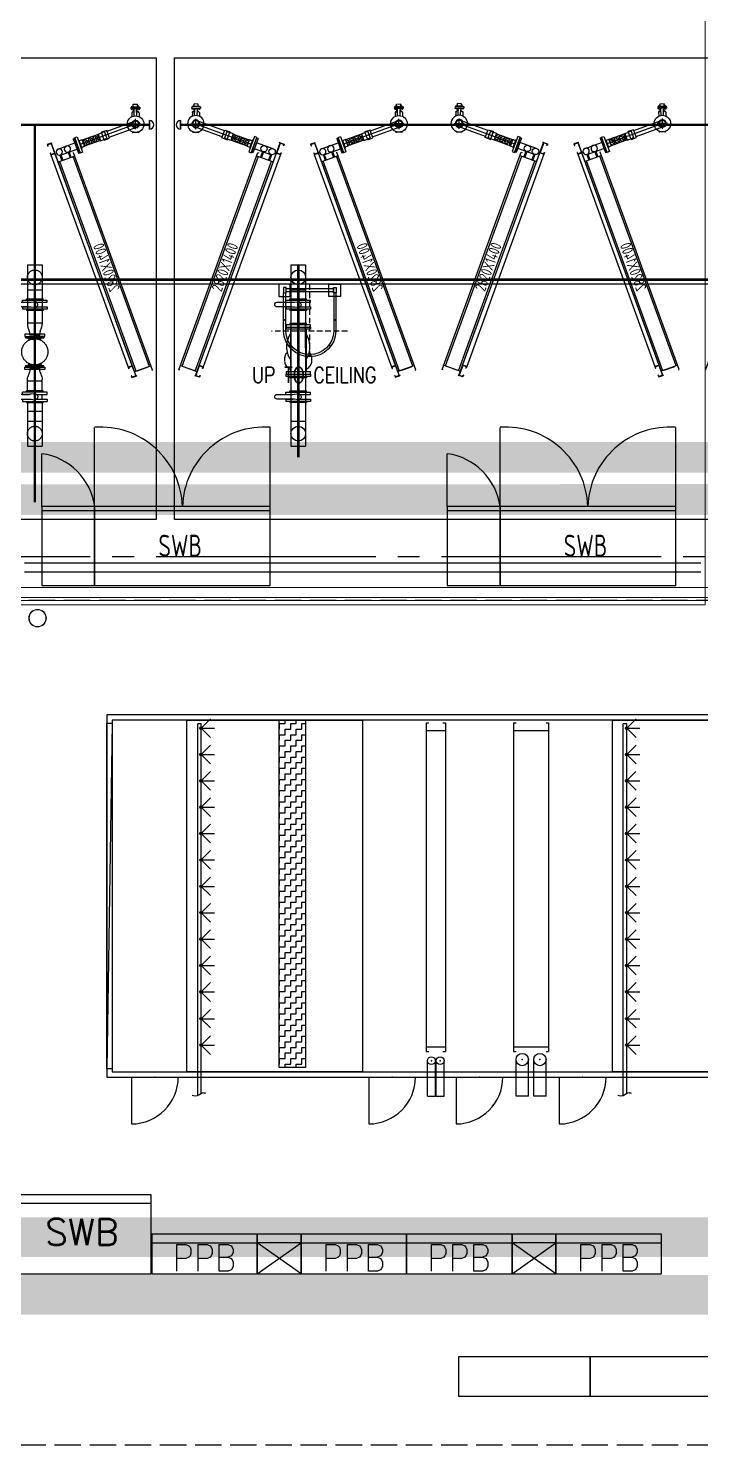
# Model space of a CAD drawing. Extents: x -18489 to 195597, y -1599 to 112111.
# Drawn here: x 8559 to 9325, y -1010 to 601 of the extents above; entities that cross this region are included whole.
import ezdxf
from ezdxf.enums import TextEntityAlignment as Align

# ---------------------------------------------------------------- set-up
doc = ezdxf.new("R2010")
doc.units = 0
doc.header["$LTSCALE"] = 100
for name, pattern in [('188K-SM-03-F10-ARCH-PA-Y2257103$0$18P6-SM-03-C40-ARCH-PA-Y2211058$0$DASHED', [19.05, 12.7, -6.35]), ('188K-SM-07-F10-MECH-CR PIPE-Y2257103$0$XFM1Q20-200k$0$CENTER', [2, 1.25, -0.25, 0.25, -0.25]), ('X-S-FAB-L10$0$COL-CEN-LIN', [3.25, 2.5, -0.25, 0.25, -0.25]), ('X-S-FAB-L10$0$HIDDEN', [0.4, 0.3, -0.1])]:
    doc.linetypes.add(name, pattern=pattern)
for name, color, linetype in [('188K-SM-03-F10-ARCH-PA-Y2257103$0$K-0-TXT-高度', 53, 'Continuous'), ('188K-SM-03-F10-ARCH-PA-Y2257103$0$K-AREA', 53, 'Continuous'), ('188K-SM-03-F10-ARCH-PA-Y2257103$0$K-P-LAD-420', 53, 'Continuous'), ('188K-SM-03-F10-ARCH-PA-Y2257103$0$K-P1S-4.2-單抗', 53, 'Continuous'), ('188K-SM-03-F10-ARCH-PA-Y2257103$0$K-岩棉 2hr 7.5-非抗', 53, 'Continuous'), ('188K-SM-03-F10-ELEC-EQ-Y2257103$0$E-PANEL', 255, 'Continuous'), ('188K-SM-03-F10-ELEC-EQ-Y2257103$0$E-PNL-TEXT', 3, 'Continuous'), ('188K-SM-03-F10-ELEC-EQ-Y2257103$0$E-SWB-EQ', 140, 'Continuous'), ('188K-SM-03-F10-MECH-EQ-Y2257103$0$ARW', 151, 'Continuous'), ('188K-SM-07-F10-MECH-CR PIPE-Y2257103$0$00_AC_CHS_12℃', 4, 'Continuous'), ('188K-SM-07-F10-MECH-CR PIPE-Y2257103$0$00_AC_CHS_20℃', 3, 'Continuous'), ('188K-SM-07-F10-MECH-CR PIPE-Y2257103$0$00_DCC', 7, 'Continuous'), ('188K-SM-07-F10-MECH-CR PIPE-Y2257103$0$00_閥站分組', 1, 'Continuous'), ('188K-SM-07-F10-MECH-CR PIPE-Y2257103$0$XFM1Q20-200k$0$U-PCW-V', 2, 'Continuous'), ('X-S-FAB-L10$0$0-DIM-TXT', 8, 'Continuous'), ('X-S-FAB-L10$0$A-OBJE-MEP', 8, 'Continuous'), ('X-S-FAB-L10$0$A-WALL-EX', 8, 'Continuous'), ('X-S-FAB-L10$0$BLOCK', 8, 'Continuous'), ('X-S-FAB-L10$0$CCL', 8, 'X-S-FAB-L10$0$COL-CEN-LIN'), ('X-S-FAB-L10$0$HID', 8, 'X-S-FAB-L10$0$HIDDEN'), ('X-S-FAB-L10$0$S-FNDN', 8, 'Continuous')]:
    doc.layers.add(name, color=color, linetype=linetype)
doc.styles.add('188K-SM-03-F10-ARCH-PA-Y2257103$0$18P2-XFDP10$0$AA-TXT', font='simplex.shx', dxfattribs={"width": 0.8, "bigfont": 'chineset.shx'})
doc.styles.add('188K-SM-03-F10-ELEC-EQ-Y2257103$0$aa-txt', font='simplex.shx', dxfattribs={"width": 0.6})
doc.styles.add('188K-SM-03-F10-ELEC-EQ-Y2257103$0$X-F-L25-E-PDP-EQ-200K$0$AA-TXT', font='isocp.shx', dxfattribs={"bigfont": 'chineset.shx'})
doc.styles.add('188K-SM-07-F10-MECH-CR PIPE-Y2257103$0$XFM1Q20-200k$0$aa-txt', font='isocp.shx', dxfattribs={"bigfont": 'chineset.shx'})
doc.styles.add('X-S-FAB-L10$0$CHINA', font='simplex.shx', dxfattribs={"width": 0.75, "bigfont": 'chineset.shx'})
doc.styles.add('X-S-FAB-L10$0$Standard', font='', dxfattribs={"width": 0.8})
doc.styles.add('X-S-FAB-L10$0$TG_NOTE_TEXT', font='simplex.shx', dxfattribs={"width": 0.75, "bigfont": 'chineset.shx'})
doc.styles.get('X-S-FAB-L10$0$Standard').set_extended_font_data('Microsoft JhengHei')

# ---------------------------------------------------------------- blocks, each defined once
blk = doc.blocks.new('X-S-FAB-L10$0$FAB2-L05')
at = {"layer": 'X-S-FAB-L10$0$CCL'}
blk.add_line((-26880, 720), (1210, 720), dxfattribs=at)
blk = doc.blocks.new('X-S-FAB-L10')
at = {"layer": 'X-S-FAB-L10$0$A-OBJE-MEP', "lineweight": 0, "flags": 128}
blk.add_lwpolyline([(8579.5, -70, 1), (8560.5, -70, 1)], format="xyb", close=True, dxfattribs=at)
at = {"layer": 'X-S-FAB-L10$0$A-OBJE-MEP', "lineweight": 0}
blk.add_circle((8570, -70), 10, dxfattribs=at)
at = {"layer": 'X-S-FAB-L10$0$A-WALL-EX', "lineweight": 0}
blk.add_line((12670, -46.5), (7705, -46.5), dxfattribs=at)
at = {"layer": 'X-S-FAB-L10$0$A-WALL-EX', "lineweight": 0, "flags": 128}
for points in [[(12673.5, -35), (7705, -35)], [(7705, -50), (12670, -50)], [(7705, -50), (12670, -50)], [(7705, -50), (12670, -50)], [(7705, -50), (12670, -50)], [(7705, -50), (12670, -50)], [(7705, -50), (12670, -50)], [(7705, -50), (12670, -50)], [(7705, -50), (12670, -50)]]:
    blk.add_lwpolyline(points, dxfattribs=at)
at = {"layer": 'X-S-FAB-L10$0$HID'}
for p, q in [((12670, -50), (7705, -50)), ((2509.405, -1010), (17209, -1010))]:
    blk.add_line(p, q, dxfattribs=at)
at = {"layer": 'X-S-FAB-L10$0$S-FNDN', "lineweight": 0, "flags": 128}
blk.add_lwpolyline([(4350, 7470), (1830, 7470), (1830, 1500), (1812.5, 1500), (1812.5, -55), (9330, -55), (9330, 7470)], close=True, dxfattribs=at)
at = {"layer": 'X-S-FAB-L10$0$BLOCK'}
blk.add_blockref('X-S-FAB-L10$0$FAB2-L05', (26160, -720), dxfattribs=at)
at = {"style": 'X-S-FAB-L10$0$TG_NOTE_TEXT', "width": 0.5, "flags": 1}
for p in [(7463.301, 9020), (18268.251, 8649), (11197.77, 4800.167), (16485.801, 4800.167), (25420.27, 2635), (13360, 320.001, 0), (7463.301, -33.333)]:
    blk.add_attdef('WH', text='', height=20, dxfattribs=at).set_placement(p, align=Align.BOTTOM_LEFT)
at = {"width": 0.5}
for style, p in [('X-S-FAB-L10$0$TG_NOTE_TEXT', (7585, 9020)), ('X-S-FAB-L10$0$TG_NOTE_TEXT', (18389.95, 8649)), ('X-S-FAB-L10$0$TG_NOTE_TEXT', (11117.5, 4813.5)), ('X-S-FAB-L10$0$TG_NOTE_TEXT', (16607.5, 4813.5)), ('X-S-FAB-L10$0$TG_NOTE_TEXT', (25350, 2635)), ('X-S-FAB-L10$0$Standard', (13129.375, 325.001, 0)), ('X-S-FAB-L10$0$TG_NOTE_TEXT', (7585, -20))]:
    blk.add_attdef('DESC', text='', height=10, dxfattribs=dict(at, style=style)).set_placement(p, align=Align.BOTTOM_LEFT)
for tag, style, p in [('TYPE', 'X-S-FAB-L10$0$TG_NOTE_TEXT', (7619.286, 9020)), ('NO', 'X-S-FAB-L10$0$TG_NOTE_TEXT', (7650.095, 9020)), ('TYPE', 'X-S-FAB-L10$0$TG_NOTE_TEXT', (18424.236, 8649)), ('NO', 'X-S-FAB-L10$0$TG_NOTE_TEXT', (18455.045, 8649)), ('NO', 'X-S-FAB-L10$0$TG_NOTE_TEXT', (11088.595, 4813.5)), ('TYPE', 'X-S-FAB-L10$0$TG_NOTE_TEXT', (11151.786, 4813.5)), ('TYPE', 'X-S-FAB-L10$0$TG_NOTE_TEXT', (16641.786, 4813.5)), ('NO', 'X-S-FAB-L10$0$TG_NOTE_TEXT', (16672.595, 4813.5)), ('NO', 'X-S-FAB-L10$0$TG_NOTE_TEXT', (25313, 2635)), ('TYPE', 'X-S-FAB-L10$0$TG_NOTE_TEXT', (25350, 2635)), ('NO', 'X-S-FAB-L10$0$Standard', (13100, 320.001, 0)), ('TYPE', 'X-S-FAB-L10$0$Standard', (13129.375, 320.001, 0)), ('TYPE', 'X-S-FAB-L10$0$TG_NOTE_TEXT', (7619.286, -20)), ('NO', 'X-S-FAB-L10$0$TG_NOTE_TEXT', (7650.095, -20))]:
    blk.add_attdef(tag, text='', height=10, dxfattribs=dict(at, style=style)).set_placement(p, align=Align.BOTTOM_RIGHT)
for rotation, style, p in [(180, 'X-S-FAB-L10$0$Standard', (317.625, 7480)), (180, 'X-S-FAB-L10$0$Standard', (1217.625, 7480)), (90, 'X-S-FAB-L10$0$TG_NOTE_TEXT', (24310, 3647.5)), (270, 'X-S-FAB-L10$0$TG_NOTE_TEXT', (17080, 1605))]:
    blk.add_attdef('DESC', text='', height=10, rotation=rotation, dxfattribs=dict(at, style=style)).set_placement(p, align=Align.BOTTOM_LEFT)
for tag, rotation, style, p in [('TYPE', 180, 'X-S-FAB-L10$0$Standard', (317.625, 7480)), ('NO', 180, 'X-S-FAB-L10$0$Standard', (347, 7480)), ('TYPE', 180, 'X-S-FAB-L10$0$Standard', (1217.625, 7480)), ('NO', 180, 'X-S-FAB-L10$0$Standard', (1247, 7480)), ('TYPE', 90, 'X-S-FAB-L10$0$TG_NOTE_TEXT', (24310, 3647.5)), ('NO', 90, 'X-S-FAB-L10$0$TG_NOTE_TEXT', (24310, 3610.5)), ('TYPE', 270, 'X-S-FAB-L10$0$TG_NOTE_TEXT', (17080, 1605)), ('NO', 270, 'X-S-FAB-L10$0$TG_NOTE_TEXT', (17080, 1573))]:
    blk.add_attdef(tag, text='', height=10, rotation=rotation, dxfattribs=dict(at, style=style)).set_placement(p, align=Align.BOTTOM_RIGHT)
at = {"style": 'X-S-FAB-L10$0$TG_NOTE_TEXT', "width": 0.5, "flags": 1}
for rotation, p in [(180, (43, 7480)), (180, (943, 7480)), (90, (24310, 3717.77)), (270, (17080, 1711.699))]:
    blk.add_attdef('WH', text='', height=20, rotation=rotation, dxfattribs=at).set_placement(p, align=Align.BOTTOM_LEFT)
at = {"layer": 'X-S-FAB-L10$0$0-DIM-TXT', "style": 'X-S-FAB-L10$0$CHINA', "width": 0.75}
for p in [(667.414, 7855.1, -2689.4), (22627.353, 6728.814), (25644.722, 6728.814), (24778.787, 5569.051), (1118.252, 4980), (417.801, 4594.623), (23874.84, 4355), (22927.43, 4330.122), (23749.869, 3901.367), (417.801, 3765.236), (1118.252, 3730), (417.801, 3115.79), (536.882, 2227.832), (16908.994, 1782.652), (888.445, 880.466), (16977.43, 750), (18878.841, 750), (25641.221, 553.233), (21364.03, 526.894)]:
    blk.add_attdef('HIG', text='', height=80, dxfattribs=at).set_placement(p, align=Align.MIDDLE_LEFT)
blk = doc.blocks.new('188K-SM-03-F10-MECH-EQ-Y2257103$0$A$C133B1A89')
at = {"color": 1}
for p, q in [((0, 3970), (0, 230)), ((0, 3970), (30, 3970)), ((220, 3880), (0, 3880)), ((190, 3970), (220, 3970)), ((220, 3970), (220, 230)), ((220, 280), (0, 280)), ((0, 230), (30, 230)), ((190, 230), (220, 230)), ((15, -275), (15, 127)), ((105, -275), (105, 127)), ((115, -275), (115, 127)), ((205, -275), (205, 127)), ((15, -275), (105, -275)), ((115, -275), (205, -275))]:
    blk.add_line(p, q, dxfattribs=at)
for centre in [(60, 127), (160, 127)]:
    blk.add_circle(centre, 44.5, dxfattribs=at)
for p in [(60, 127), (160, 127)]:
    blk.add_point(p, dxfattribs=at)
blk = doc.blocks.new('188K-SM-03-F10-MECH-EQ-Y2257103$0$A$C46594869')
at = {"color": 4}
for p, q in [((-50, 3970), (-50, 230)), ((-50, 3970), (-20, 3970)), ((350, 3880), (-50, 3880)), ((320, 3970), (350, 3970)), ((350, 3970), (350, 230)), ((350, 280), (-50, 280)), ((-50, 230), (-20, 230)), ((320, 230), (350, 230)), ((-20, -275), (-20, 140)), ((120, -275), (120, 140)), ((180, -275), (180, 140)), ((320, -275), (320, 140)), ((120, -275), (-20, -275)), ((320, -275), (180, -275))]:
    blk.add_line(p, q, dxfattribs=at)
for centre in [(50, 140), (250, 140)]:
    blk.add_circle(centre, 69.9, dxfattribs=at)
for p in [(50, 140), (250, 140)]:
    blk.add_point(p, dxfattribs=at)
blk = doc.blocks.new('188K-SM-03-F10-MECH-EQ-Y2257103$0$A$C0D54229D')
at = {"color": 2}
for q in [(0, -532), (532, 0)]:
    blk.add_line((0, 0), q, dxfattribs=at)
blk.add_arc((0, 0), 532, 270, 0, dxfattribs=at)
blk.add_point((266, 0))
blk = doc.blocks.new('188K-SM-03-F10-MECH-EQ-Y2257103$0$0-CRMAU-12W')
at = {"layer": '188K-SM-03-F10-MECH-EQ-Y2257103$0$ARW'}
h = blk.add_hatch(dxfattribs=at)
h.set_pattern_fill('ZIGZAG', color=256, scale=20, style=0)
h.set_pattern_definition([(0, (-17907, -9455), (63.5, 63.5), [63.5, -63.5]), (90, (-17843.5, -9455), (-63.5, 63.5), [63.5, -63.5])])
h.paths.add_polyline_path([(-16657, -60), (-16357, -60), (-16357, -4010), (-16657, -4010)])
at = {"color": 4}
for p, q in [((0, 0), (-18620, 0)), ((-18620, 0), (-18620, -4120)), ((-60, -60), (-18560, -60)), ((-18560, -60), (-18560, -4060)), ((-18620, -4120), (0, -4120)), ((-18560, -4060), (-60, -4060))]:
    blk.add_line(p, q, dxfattribs=at)
at = {"color": 6}
blk.add_line((-18560, -95), (-18620, -4025), dxfattribs=at)
at = {"color": 5}
blk.add_lwpolyline([(-18620, -95), (-18560, -95), (-18560, -4025), (-18620, -4025)], close=True, dxfattribs=at)
at = {"color": 6}
blk.add_lwpolyline([(-18560, -4025), (-18620, -4025), (-18620, -95), (-18560, -95)], close=True, dxfattribs=at)
for points in [[(-15709, -4060), (-17709, -4060), (-17709, -60), (-15709, -60)], [(-10864, -4060), (-12864, -4060), (-12864, -60), (-10864, -60)]]:
    blk.add_lwpolyline(points, close=True)
at = {"layer": '188K-SM-03-F10-MECH-EQ-Y2257103$0$ARW'}
for p, q in [((-17545, -100), (-17585, -100)), ((-17585, -4327), (-17585, -100)), ((-17545, -150), (-17439, -44)), ((-17545, -4303), (-17545, -100)), ((-17545, -150), (-17395, -150)), ((-17545, -150), (-17439, -256)), ((-16657, -4010), (-16657, -60)), ((-16657, -60), (-16357, -60)), ((-16357, -60), (-16357, -4010)), ((-12700, -100), (-12740, -100)), ((-12740, -4327), (-12740, -100)), ((-12700, -150), (-12594, -44)), ((-12700, -4303), (-12700, -100)), ((-12700, -150), (-12550, -150)), ((-12700, -150), (-12594, -256)), ((-17545, -450), (-17439, -344)), ((-17545, -450), (-17395, -450)), ((-17545, -450), (-17439, -556)), ((-17545, -450), (-17395, -450)), ((-17545, -450), (-17439, -556)), ((-12700, -450), (-12594, -344)), ((-12700, -450), (-12550, -450)), ((-12700, -450), (-12594, -556)), ((-12700, -450), (-12550, -450)), ((-12700, -450), (-12594, -556)), ((-17546, -750), (-17440, -644)), ((-12701, -750), (-12595, -644)), ((-17545, -750), (-17395, -750)), ((-17545, -750), (-17439, -856)), ((-12700, -750), (-12550, -750)), ((-12700, -750), (-12594, -856)), ((-17545, -1050), (-17439, -944)), ((-12700, -1050), (-12594, -944)), ((-17545, -1050), (-17395, -1050)), ((-17545, -1050), (-17439, -1156)), ((-12700, -1050), (-12550, -1050)), ((-12700, -1050), (-12594, -1156)), ((-17545, -1350), (-17439, -1244)), ((-12700, -1350), (-12594, -1244)), ((-17545, -1350), (-17395, -1350)), ((-17545, -1350), (-17439, -1456)), ((-12700, -1350), (-12550, -1350)), ((-12700, -1350), (-12594, -1456)), ((-17545, -1650), (-17439, -1544)), ((-12700, -1650), (-12594, -1544)), ((-17545, -1650), (-17395, -1650)), ((-17545, -1650), (-17439, -1756)), ((-12700, -1650), (-12550, -1650)), ((-12700, -1650), (-12594, -1756)), ((-17545, -1950), (-17439, -1844)), ((-12700, -1950), (-12594, -1844)), ((-17545, -1950), (-17395, -1950)), ((-17545, -1950), (-17439, -2056)), ((-12700, -1950), (-12550, -1950)), ((-12700, -1950), (-12594, -2056)), ((-17545, -2250), (-17439, -2144)), ((-17545, -2250), (-17395, -2250)), ((-17545, -2250), (-17439, -2356)), ((-12700, -2250), (-12594, -2144)), ((-12700, -2250), (-12550, -2250)), ((-12700, -2250), (-12594, -2356)), ((-17545, -2550), (-17439, -2444)), ((-17545, -2550), (-17395, -2550)), ((-17545, -2550), (-17439, -2656)), ((-12700, -2550), (-12594, -2444)), ((-12700, -2550), (-12550, -2550)), ((-12700, -2550), (-12594, -2656)), ((-17545, -2850), (-17439, -2744)), ((-17545, -2850), (-17395, -2850)), ((-17545, -2850), (-17439, -2956)), ((-12700, -2850), (-12594, -2744)), ((-12700, -2850), (-12550, -2850)), ((-12700, -2850), (-12594, -2956)), ((-17545, -3150), (-17439, -3044)), ((-12700, -3150), (-12594, -3044)), ((-17545, -3150), (-17395, -3150)), ((-17545, -3155), (-17439, -3261)), ((-12700, -3150), (-12550, -3150)), ((-12700, -3155), (-12594, -3261)), ((-17545, -3455), (-17439, -3349)), ((-12700, -3455), (-12594, -3349)), ((-17545, -3455), (-17395, -3455)), ((-17545, -3455), (-17439, -3561)), ((-12700, -3455), (-12550, -3455)), ((-12700, -3455), (-12594, -3561)), ((-17545, -3755), (-17439, -3649)), ((-12700, -3755), (-12594, -3649)), ((-17545, -3755), (-17395, -3755)), ((-17545, -3755), (-17439, -3861)), ((-12700, -3755), (-12550, -3755)), ((-12700, -3755), (-12594, -3861)), ((-16357, -4010), (-16657, -4010))]:
    blk.add_line(p, q, dxfattribs=at)
for centre in [(-17545, -150), (-12700, -150), (-17545, -450), (-17545, -450), (-12700, -450), (-12700, -450), (-17545, -750), (-12700, -750), (-17545, -1050), (-12700, -1050), (-17545, -1350), (-12700, -1350), (-17545, -1650), (-12700, -1650), (-17545, -1950), (-12700, -1950), (-17545, -2250), (-12700, -2250), (-17545, -2550), (-12700, -2550), (-17545, -2850), (-12700, -2850), (-17545, -3150), (-12700, -3150), (-17545, -3455), (-12700, -3455), (-17545, -3755), (-12700, -3755)]:
    blk.add_circle(centre, 15, dxfattribs=at)
for points in [[(-17647, -4325), (-17637, -4328), (-17571, -4341), (-17553, -4288), (-17507, -4298), (-17494, -4301)], [(-12802, -4325), (-12792, -4328), (-12726, -4341), (-12708, -4288), (-12662, -4298), (-12649, -4301)]]:
    blk.add_open_spline(points, degree=3, knots=[35.439113, 35.439113, 35.439113, 35.439113, 53.723943, 145.661055, 183.181794, 183.181794, 183.181794, 183.181794], dxfattribs=at)
at = {"color": 1}
for name, p in [('188K-SM-03-F10-MECH-EQ-Y2257103$0$A$C133B1A89', (-14984, -4060)), ('188K-SM-03-F10-MECH-EQ-Y2257103$0$A$C46594869', (-13939, -4060))]:
    blk.add_blockref(name, p, dxfattribs=at)
for p in [(-18338, -4120), (-15638, -4120), (-14643, -4120), (-13468, -4120)]:
    blk.add_blockref('188K-SM-03-F10-MECH-EQ-Y2257103$0$A$C0D54229D', p)
blk = doc.blocks.new('188K-SM-03-F10-MECH-EQ-Y2257103')
at = {"color": 1, "ltscale": 1000}
for points in [[(9049.3, -955), (9199.3, -955), (9199.3, -910), (9049.3, -910)], [(9199.3, -955), (9349.3, -955), (9349.3, -910), (9199.3, -910)]]:
    blk.add_lwpolyline(points, close=True, dxfattribs=at)
at = {"xscale": 0.1, "yscale": 0.1, "zscale": 0.1}
blk.add_blockref('188K-SM-03-F10-MECH-EQ-Y2257103$0$0-CRMAU-12W', (10510.8, -180), dxfattribs=at)
blk = doc.blocks.new('188K-SM-03-F10-ELEC-EQ-Y2257103$0$E-SWB')
at = {"color": 140}
for p, q in [((60, 90), (60, 180)), ((260, 90), (260, 180)), ((0, 90), (0, 150)), ((60, 85), (0, 85)), ((260, 85), (60, 85))]:
    blk.add_line(p, q, dxfattribs=at)
for points in [[(60, 90), (0, 90), (0, 0), (60, 0)], [(260, 90), (60, 90), (60, 0), (260, 0)]]:
    blk.add_lwpolyline(points, close=True, dxfattribs=at)
for centre, radius, start, end in [((66.7, 86.9), 93.4, 1.9321, 94.0935), ((253.3, 86.9), 93.4, 85.9065, 178.0679), ((-9.6, 80.4), 70.3, 7.8575, 82.1425)]:
    blk.add_arc(centre, radius, start, end, dxfattribs=at)
at = {"color": 140, "style": '188K-SM-03-F10-ELEC-EQ-Y2257103$0$X-F-L25-E-PDP-EQ-200K$0$AA-TXT', "width": 0.8}
blk.add_text('SWB', height=25, dxfattribs=at).set_placement((157.4, 45.4), align=Align.MIDDLE_CENTER)
blk = doc.blocks.new('188K-SM-03-F10-ELEC-EQ-Y2257103$0$SWBD-F-U-480V')
blk.add_line((150, -10), (0, -10))
blk.add_lwpolyline([(0, -90), (150, -90), (150, 0), (0, 0)], close=True)
at = {"layer": '188K-SM-03-F10-ELEC-EQ-Y2257103$0$E-PNL-TEXT', "style": '188K-SM-03-F10-ELEC-EQ-Y2257103$0$aa-txt'}
blk.add_text('SWB', height=30, dxfattribs=at).set_placement((71, -42.5), align=Align.MIDDLE_CENTER)
blk = doc.blocks.new('*U610')
at = {"color": 0, "linetype": 'ByBlock', "lineweight": -2, "ltscale": 0.5}
blk.add_lwpolyline([(0, -450), (1200, -450), (1200, 0), (0, 0)], close=True, dxfattribs=at)
blk.add_lwpolyline([(0, -100), (1200, -100)], dxfattribs=at)
at = {"color": 0, "linetype": 'Continuous', "lineweight": -2, "ltscale": 0.5}
for points in [[(285, -419), (285, -119), (388, -119), (422, -133), (434, -147), (445, -176), (445, -219), (434, -248), (422, -262), (388, -276), (285, -276)], [(525, -419), (525, -119), (628, -119), (662, -133), (673, -147), (685, -176), (685, -219), (673, -248), (662, -262), (628, -276), (525, -276)], [(765, -262), (867, -262), (902, -276), (913, -290), (924, -319), (924, -362), (913, -390), (902, -405), (867, -419), (765, -419), (765, -119), (867, -119), (902, -133), (913, -147), (924, -176), (924, -205), (913, -233), (902, -248), (867, -262)]]:
    blk.add_lwpolyline(points, dxfattribs=at)
blk = doc.blocks.new('188K-SM-03-F10-ELEC-EQ-Y2257103$0$BOX-500x450')
for p, q in [((500, 350), (0, 350)), ((0, 0), (500, 350)), ((500, 0), (0, 350))]:
    blk.add_line(p, q)
blk.add_lwpolyline([(0, 0), (500, 0), (500, 450), (0, 450)], close=True)
blk = doc.blocks.new('188K-SM-03-F10-ELEC-EQ-Y2257103')
at = {"layer": '188K-SM-03-F10-ELEC-EQ-Y2257103$0$E-PANEL'}
for p in [(8575, -33), (9036.5, -33)]:
    blk.add_blockref('188K-SM-03-F10-ELEC-EQ-Y2257103$0$E-SWB', p, dxfattribs=at)
at = {"layer": '188K-SM-03-F10-ELEC-EQ-Y2257103$0$E-SWB-EQ', "ltscale": 20}
blk.add_blockref('188K-SM-03-F10-ELEC-EQ-Y2257103$0$SWBD-F-U-480V', (8549.5, -725.7), dxfattribs=at)
for name, p, xscale, yscale, zscale in [('*U610', (8700.2, -770.6), 0.1, 0.1, 0.1), ('188K-SM-03-F10-ELEC-EQ-Y2257103$0$BOX-500x450', (8820.2, -815.6), 0.1000000000058208, 0.1000000000058208, 0.1000000000058208), ('*U610', (8870.2, -770.6), 0.1, 0.1, 0.1), ('*U610', (8990.2, -770.6), 0.1, 0.1, 0.1), ('188K-SM-03-F10-ELEC-EQ-Y2257103$0$BOX-500x450', (9110.2, -815.6), 0.1000000000058208, 0.1000000000058208, 0.1000000000058208), ('*U610', (9160.2, -770.6), 0.1, 0.1, 0.1)]:
    blk.add_blockref(name, p, dxfattribs=dict(at, xscale=xscale, yscale=yscale, zscale=zscale))
blk = doc.blocks.new('188K-SM-07-F10-MECH-CR PIPE-Y2257103$0$XFM1Q20-200k$0$R6-4')
at = {"layer": '188K-SM-07-F10-MECH-CR PIPE-Y2257103$0$00_DCC', "color": 60}
for p, q in [((-5.7, 0), (5.7, 0)), ((-5.7, 0), (-5.7, -1)), ((-8.4, -14), (-8.4, -12.4)), ((8.4, -14), (-8.4, -14)), ((-6.2, -4.1), (-7.9, -9.3)), ((5.7, 0), (5.7, -1)), ((6.2, -4.1), (7.9, -9.3)), ((8.4, -14), (8.4, -12.4))]:
    blk.add_line(p, q, dxfattribs=at)
for centre, start, end in [((1.6, -12.4), 161.7321, 180), ((-15.7, -1), 341.7321, 0), ((15.7, -1), 180, 198.2679), ((-1.6, -12.4), 0, 18.2679)]:
    blk.add_arc(centre, 10, start, end, dxfattribs=at)
blk = doc.blocks.new('188K-SM-07-F10-MECH-CR PIPE-Y2257103$0$XFM1Q20-200k$0$BV-150V-T1')
at = {"color": 0, "linetype": 'ByBlock'}
for p, q in [((-5.2, 9.6), (-6.7, 9.6)), ((-6.7, -9.6), (-6.7, 9.6)), ((-2.7, 14), (-5.2, 14)), ((-5.2, -14), (-5.2, 14)), ((2.7, 14), (5.2, 14)), ((5.2, 14), (5.2, -14)), ((5.2, 9.6), (6.7, 9.6)), ((6.7, 9.6), (6.7, -9.6)), ((-5.2, -9.6), (-6.7, -9.6)), ((-2.7, -14), (-5.2, -14)), ((2.7, -8.4), (-2.7, -8.4)), ((2.7, -14), (5.2, -14)), ((5.2, -9.6), (6.7, -9.6))]:
    blk.add_line(p, q, dxfattribs=at)
blk.add_lwpolyline([(-2.7, 7.5), (-2.7, 24, -1), (2.7, 24), (2.7, 7.7, 0.028765), (2.9, 4.2), (3.3, 0.3, -1.044614), (-3.3, 0), (-2.9, 4.1, 0.028765)], format="xyb", close=True, dxfattribs=at)
for points in [[(-2.7, 14), (-2.7, 6.1)], [(2.7, 14), (2.7, 6.3)], [(-2.7, -2), (-2.7, -14)], [(2.7, -2), (2.7, -14)]]:
    blk.add_lwpolyline(points, dxfattribs=at)
blk = doc.blocks.new('188K-SM-07-F10-MECH-CR PIPE-Y2257103$0$DCC-閥站(出)')
at = {"layer": '188K-SM-07-F10-MECH-CR PIPE-Y2257103$0$00_DCC', "color": 60, "linetype": '188K-SM-07-F10-MECH-CR PIPE-Y2257103$0$XFM1Q20-200k$0$CENTER'}
for p, q in [((-8.4, 206.3, 0), (-8.4, 140.2, 0)), ((-8.4, 206.3, 0), (8.4, 206.3, 0)), ((0, 0), (0, 206.3, 0)), ((8.4, 206.3, 0), (8.4, 140.2, 0)), ((-8.4, 177.7, 0), (8.4, 177.7, 0)), ((-10.8, 124.7, 0), (-0.3, 124.7, 0)), ((-10.8, 124.7, 0), (-10.8, 123.2, 0)), ((-10.8, 123.2, 0), (-0.3, 123.2, 0)), ((-10.7, 123.1, 0), (-10.8, 123.2, 0)), ((-0.3, 123.1, 0), (-10.7, 123.1, 0)), ((-7.8, 124.9, 0), (-0.3, 124.9, 0)), ((-7.8, 124.7, 0), (-7.8, 124.9, 0)), ((-7.3, 122.1, 0), (-7.3, 122.9, 0)), ((-6.7, 121.9, 0), (-0.3, 121.9, 0)), ((7.3, 124.9, 0), (-0.3, 124.9, 0)), ((10.2, 124.7, 0), (-0.3, 124.7, 0)), ((10.2, 123.2, 0), (-0.3, 123.2, 0)), ((-0.3, 123.1, 0), (10.1, 123.1, 0)), ((6.7, 121.9, 0), (-0.3, 121.9, 0)), ((6.7, 121.9, 0), (6.7, 122.9, 0)), ((7.3, 124.7, 0), (7.3, 124.9, 0)), ((10.1, 123.1, 0), (10.2, 123.2, 0)), ((10.2, 124.7, 0), (10.2, 123.2, 0)), ((-10.7, 91.5, 0), (-10.8, 91.4, 0)), ((-10.8, 91.4, 0), (-0.3, 91.4, 0)), ((-10.8, 89.9, 0), (-10.8, 91.4, 0)), ((-10.8, 89.9, 0), (-0.3, 89.9, 0)), ((-0.3, 91.5, 0), (-10.7, 91.5, 0)), ((-7.8, 89.9, 0), (-7.8, 89.7, 0)), ((-7.8, 89.7, 0), (-0.3, 89.7, 0)), ((-7.3, 93, 0), (-7.3, 91.7, 0)), ((6.7, 92.5, 0), (-7.3, 92.5, 0)), ((-0.3, 91.5, 0), (10.1, 91.5, 0)), ((10.2, 91.4, 0), (-0.3, 91.4, 0)), ((10.2, 89.9, 0), (-0.3, 89.9, 0)), ((7.3, 89.7, 0), (-0.3, 89.7, 0)), ((6.7, 92.5, 0), (6.7, 91.7, 0)), ((7.3, 89.9, 0), (7.3, 89.7, 0)), ((10.1, 91.5, 0), (10.2, 91.4, 0)), ((10.2, 89.9, 0), (10.2, 91.4, 0)), ((-8.4, 62.6, 0), (-8.4, 74, 0)), ((8.4, 62.6, 0), (8.4, 74, 0)), ((-8.4, 49.5, 0), (-8.4, 0, 0)), ((8.4, 49.5, 0), (8.4, 0, 0)), ((8.4, 39.5, 0), (-8.4, 39.5, 0)), ((-8.4, 28.6, 0), (8.4, 28.6, 0)), ((-8.4, 0, 0), (8.4, 0, 0))]:
    blk.add_line(p, q, dxfattribs=at)
at = {"layer": '188K-SM-07-F10-MECH-CR PIPE-Y2257103$0$00_DCC', "color": 60, "linetype": '188K-SM-07-F10-MECH-CR PIPE-Y2257103$0$XFM1Q20-200k$0$CENTER', "elevation": 0}
for points in [[(-11.4, 124.9), (11.4, 124.9), (11.4, 127.3), (-11.4, 127.3)], [(-11.4, 89.7), (11.4, 89.7), (11.4, 87.3), (-11.4, 87.3)]]:
    blk.add_lwpolyline(points, close=True, dxfattribs=at)
at = {"layer": '188K-SM-07-F10-MECH-CR PIPE-Y2257103$0$00_DCC', "color": 60, "linetype": '188K-SM-07-F10-MECH-CR PIPE-Y2257103$0$XFM1Q20-200k$0$CENTER'}
for centre, radius in [((0, 192, 0), 8.41), ((0, 107.3, 0), 14.9), ((0, 14.3, 0), 8.41)]:
    blk.add_circle(centre, radius, dxfattribs=at)
for centre, radius, start, end in [((-7.5, 122.9, 0), 0.2, 0, 90), ((-7.4, 120.6, 0), 1.5, 45, 85.3609), ((-7.5, 120.7, 0), 1.5, 345, 45), ((7.5, 120.7, 0), 1.5, 135, 195), ((7.4, 120.6, 0), 1.5, 94.6391, 135), ((6.9, 122.9, 0), 0.2, 90, 180), ((-7.5, 91.7, 0), 0.2, 270, 0), ((-8.4, 94, 0), 1.5, 317.6297, 21.3232), ((6.9, 91.7, 0), 0.2, 180, 270), ((8.4, 94, 0), 1.5, 158.6768, 222.3703)]:
    blk.add_arc(centre, radius, start, end, dxfattribs=at)
for name, p, rotation in [('188K-SM-07-F10-MECH-CR PIPE-Y2257103$0$XFM1Q20-200k$0$BV-150V-T1', (0, 161, 0), 90), ('188K-SM-07-F10-MECH-CR PIPE-Y2257103$0$XFM1Q20-200k$0$R6-4', (0, 126.3, 0), 180)]:
    blk.add_blockref(name, p, dxfattribs=dict(at, rotation=rotation))
at = {"layer": '188K-SM-07-F10-MECH-CR PIPE-Y2257103$0$00_DCC', "color": 60, "linetype": '188K-SM-07-F10-MECH-CR PIPE-Y2257103$0$XFM1Q20-200k$0$CENTER', "xscale": -1}
blk.add_blockref('188K-SM-07-F10-MECH-CR PIPE-Y2257103$0$XFM1Q20-200k$0$R6-4', (0, 88.3, 0), dxfattribs=at)
at = {"layer": '188K-SM-07-F10-MECH-CR PIPE-Y2257103$0$00_DCC', "color": 60, "linetype": '188K-SM-07-F10-MECH-CR PIPE-Y2257103$0$XFM1Q20-200k$0$CENTER', "xscale": -1, "rotation": 90}
blk.add_blockref('188K-SM-07-F10-MECH-CR PIPE-Y2257103$0$XFM1Q20-200k$0$BV-150V-T1', (0, 56.2, 0), dxfattribs=at)
blk = doc.blocks.new('188K-SM-07-F10-MECH-CR PIPE-Y2257103$0$XFM1Q20-200k$0$YS-06-B')
at = {"layer": '188K-SM-07-F10-MECH-CR PIPE-Y2257103$0$XFM1Q20-200k$0$U-PCW-V', "color": 0}
for p, q in [((55, 8.9), (6.9, 8.9)), ((55, -8.9), (6.9, -8.9))]:
    blk.add_line(p, q, dxfattribs=at)
for points in [[(1.4, -9.6), (0, -9.6), (0, 9.6), (1.4, 9.6)], [(4, -13.8), (1.4, -13.8), (1.4, 13.8), (4, 13.8), (4, -13.8)], [(4, -13.8), (6.5, -13.8), (6.5, 13.8), (4, 13.8), (4, -13.8)], [(57.5, -13.8), (55, -13.8), (55, 13.8), (57.5, 13.8), (57.5, -13.8)], [(57.5, -13.8), (60, -13.8), (60, 13.8), (57.5, 13.8), (57.5, -13.8)], [(60, -9.6), (61.5, -9.6), (61.5, 9.6), (60, 9.6)]]:
    blk.add_lwpolyline(points, dxfattribs=at)
for points in [[(18.6, 15.5, 0.133256), (14.6, 14.4, 0.106756), (10.9, 10.9, 0.036777), (9.6, 8.9, 0.036777)], [(28.8, 12.5, 0.064337), (26.3, 14.4, 0.133256), (22.3, 15.5)], [(9.6, -8.9, 0.036777), (10.9, -10.9, 0.106756), (14.6, -14.4, 0.133256), (18.6, -15.5)], [(22.3, -15.5, 0.133256), (26.3, -14.4, 0.064337), (28.8, -12.5, 0.064337)]]:
    blk.add_lwpolyline(points, format="xyb", dxfattribs=at)
for centre, radius, start, end in [((20.5, 4.3), 11.3, 80.5245, 99.4755), ((29, 0), 12.1, 121.7693, 132.5173), ((35.2, -14.3), 27.6, 57.3698, 116.9234), ((20.5, -4.3), 11.3, 260.5245, 279.4755), ((29, 0), 12.1, 227.4827, 238.2307), ((35.2, 14.3), 27.6, 243.0766, 302.6302)]:
    blk.add_arc(centre, radius, start, end, dxfattribs=at)
blk = doc.blocks.new('188K-SM-07-F10-MECH-CR PIPE-Y2257103$0$DCC-閥站(入)')
at = {"layer": '188K-SM-07-F10-MECH-CR PIPE-Y2257103$0$00_DCC', "color": 4}
for p, q in [((-8.4, 206.3, 0), (-8.4, 0, 0)), ((-8.4, 206.3), (8.4, 206.3)), ((8.4, 206.3, 0), (8.4, 0, 0)), ((-8.4, 177.7), (8.4, 177.7)), ((8.4, 112, 0), (8.4, 140.6, 0)), ((-8.4, 28.6), (8.4, 28.6)), ((-8.4, 0), (8.4, 0))]:
    blk.add_line(p, q, dxfattribs=at)
at = {"layer": '188K-SM-07-F10-MECH-CR PIPE-Y2257103$0$00_DCC', "color": 4, "linetype": '188K-SM-07-F10-MECH-CR PIPE-Y2257103$0$XFM1Q20-200k$0$CENTER'}
blk.add_line((0, 0, 0), (0, 206.3, 0), dxfattribs=at)
at = {"layer": '188K-SM-07-F10-MECH-CR PIPE-Y2257103$0$00_DCC', "color": 4}
for centre in [(0, 192), (0, 14.3)]:
    blk.add_circle(centre, 8.41, dxfattribs=at)
at = {"layer": '188K-SM-07-F10-MECH-CR PIPE-Y2257103$0$00_DCC', "color": 4, "rotation": 90}
for name, p in [('188K-SM-07-F10-MECH-CR PIPE-Y2257103$0$XFM1Q20-200k$0$BV-150V-T1', (0, 161)), ('188K-SM-07-F10-MECH-CR PIPE-Y2257103$0$XFM1Q20-200k$0$YS-06-B', (0, 77.9)), ('188K-SM-07-F10-MECH-CR PIPE-Y2257103$0$XFM1Q20-200k$0$BV-150V-T1', (0, 56.2))]:
    blk.add_blockref(name, p, dxfattribs=at)
blk = doc.blocks.new('188K-SM-07-F10-MECH-CR PIPE-Y2257103$0$XFM1P20-200k$0$005')
at = {"layer": '188K-SM-07-F10-MECH-CR PIPE-Y2257103$0$00_DCC'}
h = blk.add_hatch(dxfattribs=at)
h.set_pattern_fill('AR-HBONE', color=60, scale=0.430893, angle=360, style=0)
h.set_pattern_definition([(135, (-2258.2576, -4619.8331), (-8e-16, 2.4374981), [5.1707143, -1.7235714]), (45, (-2259.4764, -4618.6144), (-8e-16, 2.4374981), [5.1707143, -1.7235714])])
h.paths.add_polyline_path([(21.88125, -3.01625), (21.88125, 3.01625), (5.88125, 3.01625), (5.88125, -3.01625)])
edge = h.paths.add_edge_path(flags=17)
edge.add_line((21.88125, 3.01625), (21.88125, -3.01625))
at = {"layer": '188K-SM-07-F10-MECH-CR PIPE-Y2257103$0$00_DCC', "color": 60}
for p, q in [((5.88125, 3.31625), (3, 3.31625)), ((5.88125, 3.31625), (5.88125, -3.31625)), ((21.88125, 3.01625), (5.88125, 3.01625)), ((5.88125, 3.01625), (5.88125, -3.01625)), ((21.88125, 3.31625), (24.7625, 3.31625)), ((21.88125, 3.31625), (21.88125, -3.31625)), ((21.88125, 3.01625), (21.88125, -3.01625)), ((21.88125, -3.01625), (21.88125, 3.01625)), ((28.2625, 3.31625), (24.7625, 3.31625)), ((28.2625, 3.31625), (28.2625, -3.31625)), ((5.88125, -3.31625), (3, -3.31625)), ((21.88125, -3.01625), (5.88125, -3.01625)), ((21.88125, -3.31625), (28.2625, -3.31625)), ((28.2625, -3.31625), (25.38125, -3.31625))]:
    blk.add_line(p, q, dxfattribs=at)
for points in [[(0, -7.6), (0, 7.6), (2.38125, 7.6), (2.38125, -7.6), (0, -7.6)], [(2.38125, 3.8975), (3, 3.8975), (3, -3.8975), (2.38125, -3.8975)]]:
    blk.add_lwpolyline(points, dxfattribs=at)
blk = doc.blocks.new('188K-SM-07-F10-MECH-CR PIPE-Y2257103$0$DCC_配管')
at = {"layer": '188K-SM-07-F10-MECH-CR PIPE-Y2257103$0$00_DCC', "color": 60}
for p, q in [((-64.6, 32.3, 0), (-64.6, 32.3, 0)), ((-63.2, 32.5, 0), (-58.3, 28.6, 0)), ((-73.6, 16.7, 0), (-78, 11.1, 0)), ((-77.8, 15.6, 0), (-75.1, 19, 0)), ((-71.2, 26.7, 0), (-62.1, 19.5, 0)), ((-63, 27.7, 0), (-70.3, 18.5, 0)), ((-36.4, 8.8), (-67.7, 19.6, 0)), ((-66.7, 23.1, 0), (-3.2, 1.1)), ((-34, 15.7), (-65.5, 26.6, 0)), ((-58.2, 27.2, 0), (-58.2, 27.2, 0)), ((-80.7, 9.1, 0), (-82.5, 6.8, 0)), ((-78.8, 3.9, 0), (-82.5, 6.8, 0)), ((-82.4, 11.2, 0), (-81.4, 12.6, 0)), ((-74.5, 5, 0), (-82.4, 11.2, 0)), ((-82.4, 10.5, 0), (-82.1, 10.8, 0)), ((-81.7, 9.8, 0), (-82.3, 10.3, 0)), ((-82.2, 8.1, 0), (-81.9, 8.5, 0)), ((-81.8, 7.8, 0), (-82.2, 8.1, 0)), ((-82.1, 10.3, 0), (-81.9, 10.7, 0)), ((-81.5, 8.2, 0), (-81.9, 8.5, 0)), ((-81.7, 10, 0), (-81.4, 10.3, 0)), ((-81.5, 9.8, 0), (-81.2, 10.1, 0)), ((-81.4, 12.6, 0), (-73.5, 6.3, 0)), ((-80.7, 12.7, 0), (-80.9, 12.4, 0)), ((-80.4, 12.5, 0), (-80.7, 12.2, 0)), ((-77, 6.2, 0), (-80.7, 9.1, 0)), ((-79.8, 12.1, 0), (-80.5, 12.7, 0)), ((-80, 12.1, 0), (-80.2, 11.8, 0)), ((-79.8, 12, 0), (-80, 11.7, 0)), ((-79.4, 8.8, 0), (-79.7, 8.3, 0)), ((-77, 13.5, 0), (-79.1, 10.8, 0)), ((-77, 6.2, 0), (-78.8, 3.9, 0)), ((-78.1, 4.8, 0), (-77.6, 4.5, 0)), ((-77.6, 7.4, 0), (-78, 7, 0)), ((-77.8, 5.2, 0), (-77.3, 4.9, 0)), ((-77.7, 14.1, 0), (-77.2, 13.8, 0)), ((-77.6, 4.5, 0), (-77.3, 4.9, 0)), ((-76.1, 5.6, 0), (-75.9, 5.9, 0)), ((-76.1, 5.4, 0), (-75.4, 4.9, 0)), ((-75.9, 5.4, 0), (-75.7, 5.7, 0)), ((-73.6, 10.8, 0), (-75.7, 8.2, 0)), ((-71.3, 14.9, 0), (-75.6, 9.3, 0)), ((-75.5, 5.1, 0), (-75.2, 5.4, 0)), ((-75.3, 4.9, 0), (-75, 5.2, 0)), ((-74.4, 7.8, 0), (-74.7, 7.4, 0)), ((-74.2, 7.6, 0), (-74.5, 7.3, 0)), ((-74.5, 5, 0), (-73.5, 6.3, 0)), ((-74.2, 7.8, 0), (-73.6, 7.2, 0)), ((-73.8, 7.2, 0), (-74, 6.9, 0)), ((-73.5, 7.1, 0), (-73.8, 6.7, 0)), ((-72.8, 10.3, 0), (-73.3, 10.7, 0)), ((-71.4, 10.5, 0), (-68.7, 13.9, 0)), ((1.2, 3.4), (-1.2, -3.4))]:
    blk.add_line(p, q, dxfattribs=at)
at = {"layer": '188K-SM-07-F10-MECH-CR PIPE-Y2257103$0$00_DCC', "color": 60, "elevation": 0}
for points in [[(-27.6, 14.6), (-33.6, 16.7), (-36.7, 7.8), (-30.7, 5.7)], [(-28.3, 14.8), (-27.6, 14.6), (-30.7, 5.7), (-31.4, 5.9)]]:
    blk.add_lwpolyline(points, dxfattribs=at)
at = {"layer": '188K-SM-07-F10-MECH-CR PIPE-Y2257103$0$00_DCC', "color": 60}
for centre, radius in [((-66.6, 23.1, 0), 9.44), ((-66.6, 23.1, 0), 4.44), ((-66.7, 23.1, 0), 3.65)]:
    blk.add_circle(centre, radius, dxfattribs=at)
for centre, radius, start, end in [((-63.8, 31.7, 0), 1, 51.7097, 141.7097), ((-65.3, 24.9, 0), 2.22, 232.789, 50.6303), ((-58.9, 27.9, 0), 1, 321.7097, 51.7097), ((-82.2, 10.4, 0), 0.143, 154.39, 309.0293), ((-82.2, 10.9, 0), 0.143, 334.39, 51.7097), ((-82, 10.7, 0), 0.143, 334.39, 129.0293), ((-81.7, 10.4, 0), 0.406, 188.1068, 275.3125), ((-81.8, 10.3, 0), 0.406, 8.1068, 95.3125), ((-81.6, 9.9, 0), 0.143, 154.39, 309.0293), ((-81.4, 10.2, 0), 0.143, 334.39, 129.0293), ((-81.1, 10, 0), 0.143, 51.7097, 129.0293), ((-81, 12.5, 0), 0.143, 231.7097, 309.0293), ((-80.8, 12.3, 0), 0.143, 154.39, 309.0293), ((-80.6, 12.6, 0), 0.143, 334.39, 129.0293), ((-80.3, 12.2, 0), 0.406, 188.1068, 275.3125), ((-80.4, 12.1, 0), 0.406, 8.1068, 95.3125), ((-80.1, 11.8, 0), 0.143, 154.39, 309.0293), ((-79.9, 12, 0), 0.143, 334.39, 129.0293), ((-79.9, 11.6, 0), 0.143, 154.39, 231.7097), ((-78.8, 11.8, 0), 1, 231.7097, 321.7097), ((-77.1, 14.9, 0), 1, 141.7097, 231.7097), ((-77.8, 13, 0), 1, 321.7097, 51.7097), ((-76, 5.5, 0), 0.143, 154.39, 309.0293), ((-76, 6, 0), 0.143, 334.39, 51.7097), ((-75.8, 5.8, 0), 0.143, 334.39, 129.0293), ((-75.5, 5.5, 0), 0.406, 188.1068, 275.3125), ((-74.8, 8.7, 0), 1, 141.7097, 231.7097), ((-75.6, 5.3, 0), 0.406, 8.1068, 95.3125), ((-75.3, 5, 0), 0.143, 154.39, 309.0293), ((-75.1, 5.3, 0), 0.143, 334.39, 129.0293), ((-74.9, 5.1, 0), 0.143, 51.7097, 129.0293), ((-74.8, 7.5, 0), 0.143, 231.7097, 309.0293), ((-73.9, 9.9, 0), 1, 51.7097, 141.7097), ((-74.6, 7.4, 0), 0.143, 154.39, 309.0293), ((-74.1, 7.3, 0), 0.406, 188.1068, 275.3125), ((-74.3, 7.6, 0), 0.143, 334.39, 129.0293), ((-74.2, 7.2, 0), 0.406, 8.1068, 95.3125), ((-73.9, 6.9, 0), 0.143, 154.39, 309.0293), ((-73.7, 7.1, 0), 0.143, 334.39, 129.0293), ((-73.7, 6.7, 0), 0.143, 154.39, 231.7097), ((-72.2, 11.1, 0), 1, 231.7097, 321.7097)]:
    blk.add_arc(centre, radius, start, end, dxfattribs=at)
at = {"layer": '188K-SM-07-F10-MECH-CR PIPE-Y2257103$0$00_DCC', "color": 60, "xscale": 1.210111893907765, "yscale": 1.210111893907765, "zscale": 1.210111893907765, "rotation": 160.8548292855056}
blk.add_blockref('188K-SM-07-F10-MECH-CR PIPE-Y2257103$0$XFM1P20-200k$0$005', (0, 0), dxfattribs=at)
blk = doc.blocks.new('188K-SM-07-F10-MECH-CR PIPE-Y2257103$0$DCC-2_2.82x1.4')
at = {"layer": '188K-SM-07-F10-MECH-CR PIPE-Y2257103$0$00_DCC', "color": 4}
for p, q in [((0, 25), (263, 25.1)), ((0, 24), (0, 25)), ((5, 25), (5, 5)), ((5, 25), (5, 5)), ((5, 23), (259, 23.1)), ((5, 8.6), (5, 21.4)), ((259, 25.1), (259, 5.1)), ((265.6, 20.6), (259, 20.6)), ((265.6, 19.4), (259, 19.4)), ((278, 32.1), (260.5, 32.1)), ((260.5, 30.3), (260.5, 32.1)), ((278, 30.3), (260.5, 30.3)), ((263, 25.1), (263, 24.1)), ((265.6, 10.2), (265.6, 30.3)), ((272.9, 10.2), (272.9, 30.3)), ((278, 30.3), (278, 32.1)), ((0, 6), (0, 5)), ((5, 7), (259, 7.1)), ((265.6, 10.8), (259, 10.8)), ((265.6, 9.6), (259, 9.6))]:
    blk.add_line(p, q, dxfattribs=at)
at = {"layer": '188K-SM-07-F10-MECH-CR PIPE-Y2257103$0$00_DCC', "color": 24}
for p, q in [((0, 5), (282, 5.1)), ((282, 5.1), (282, 6.1))]:
    blk.add_line(p, q, dxfattribs=at)
at = {"layer": '188K-SM-07-F10-MECH-CR PIPE-Y2257103$0$00_DCC'}
for p, q in [((0, 0), (0, 5)), ((0, 5), (12.5, 5)), ((2, 0), (0, 0)), ((12.2, 4.7), (0.3, 4.7)), ((0.3, 4.7), (0.3, 0.3)), ((0.3, 0.3), (2, 0.3)), ((2, 0.3), (2, 0)), ((10.5, 0), (10.5, 0.3)), ((10.5, 0.3), (12.2, 0.3)), ((12.5, 0), (10.5, 0)), ((12.2, 0.3), (12.2, 4.7)), ((12.5, 5), (12.5, 0)), ((12.5, 0), (12.5, 5)), ((269.5, 5.1), (269.5, 0.1)), ((269.5, 0.1), (269.5, 5.1)), ((269.5, 5.1), (282, 5.1)), ((271.5, 0.1), (269.5, 0.1)), ((281.7, 4.8), (269.8, 4.8)), ((269.8, 4.8), (269.8, 0.4)), ((269.8, 0.4), (271.5, 0.4)), ((271.5, 0.4), (271.5, 0.1)), ((280, 0.1), (280, 0.4)), ((280, 0.4), (281.7, 0.4)), ((282, 0.1), (280, 0.1)), ((281.7, 0.4), (281.7, 4.8)), ((282, 5.1), (282, 0.1))]:
    blk.add_line(p, q, dxfattribs=at)
at = {"layer": '188K-SM-07-F10-MECH-CR PIPE-Y2257103$0$00_DCC', "color": 3}
for p, q in [((12.5, 5), (269.5, 5.1)), ((269.5, 0.1), (12.5, 0))]:
    blk.add_line(p, q, dxfattribs=at)
at = {"layer": '188K-SM-07-F10-MECH-CR PIPE-Y2257103$0$00_DCC'}
blk.add_lwpolyline([(2, -0.2), (2, 0)], dxfattribs=at)
at = {"layer": '188K-SM-07-F10-MECH-CR PIPE-Y2257103$0$00_DCC', "color": 4}
for centre in [(269.3, 20), (269.3, 10.2)]:
    blk.add_circle(centre, 3.65, dxfattribs=at)
at = {"layer": '188K-SM-07-F10-MECH-CR PIPE-Y2257103$0$00_DCC', "xscale": -1, "rotation": 70.85482928510031}
blk.add_blockref('188K-SM-07-F10-MECH-CR PIPE-Y2257103$0$DCC_配管', (269.3, 32.1), dxfattribs=at)
at = {"layer": '188K-SM-07-F10-MECH-CR PIPE-Y2257103$0$00_DCC', "color": 4, "style": '188K-SM-07-F10-MECH-CR PIPE-Y2257103$0$XFM1Q20-200k$0$aa-txt', "width": 0.8}
blk.add_text('2820X1400', height=12.5, rotation=360, dxfattribs=at).set_placement((127.6, 15.8), align=Align.MIDDLE)
blk = doc.blocks.new('188K-SM-07-F10-MECH-CR PIPE-Y2257103')
at = {"layer": '188K-SM-07-F10-MECH-CR PIPE-Y2257103$0$00_AC_CHS_12℃', "ltscale": 1000}
for points, const_width in [([(1863.885, 112.877), (12844.042, 112.877), (12844.042, -152.494), (15041.321, -152.494), (15041.321, 85.834), (16672.641, 85.834), (16672.641, 1909.873), (24026.171, 1909.873)], 35), ([(2250.041, -268.966), (2358.989, -268.966), (2363.989, -273.966), (2363.989, -774.103), (12268.686, -774.103)], 45)]:
    blk.add_lwpolyline(points, dxfattribs=dict(at, const_width=const_width))
at = {"layer": '188K-SM-07-F10-MECH-CR PIPE-Y2257103$0$00_AC_CHS_12℃', "ltscale": 1000, "const_width": 3, "elevation": 0}
blk.add_lwpolyline([(8866.779, 331.862), (8866.779, 112.933)], dxfattribs=at)
at = {"layer": '188K-SM-07-F10-MECH-CR PIPE-Y2257103$0$00_AC_CHS_20℃', "ltscale": 1000}
for p, q in [((8697.312, 496.081, 0), (8697.312, 486.081, 0)), ((8697.312, 486.081, 0), (8697.312, 496.081, 0)), ((8732.73, 496.081, 0), (8732.73, 486.081, 0)), ((8732.73, 486.081, 0), (8732.73, 496.081, 0))]:
    blk.add_line(p, q, dxfattribs=at)
for points, const_width in [([(1863.885, 63.55), (12780.714, 65.58), (12782.797, -201.709), (15093.572, -202.093), (15101.312, 29.205), (16720.194, 27.785), (16720.194, 1812.454), (24026.171, 1812.454)], 35), ([(2250.041, -358.966), (2312.061, -358.966), (2312.061, -839.555), (12268.686, -839.555)], 45)]:
    blk.add_lwpolyline(points, dxfattribs=dict(at, const_width=const_width))
at = {"layer": '188K-SM-07-F10-MECH-CR PIPE-Y2257103$0$00_AC_CHS_20℃', "ltscale": 1000, "const_width": 3, "elevation": 0}
for points in [[(7833.067, 491.081), (8697.312, 491.081)], [(8566.891, 61.766), (8566.891, 491.081)], [(8732.73, 491.081), (9596.976, 491.081)]]:
    blk.add_lwpolyline(points, dxfattribs=at)
at = {"layer": '188K-SM-07-F10-MECH-CR PIPE-Y2257103$0$00_AC_CHS_20℃', "ltscale": 1000}
for centre, start, end in [((8697.312, 491.081, 0), 270, 90), ((8697.312, 491.081, 0), 270, 90), ((8732.73, 491.081, 0), 90, 270), ((8732.73, 491.081, 0), 90, 270)]:
    blk.add_arc(centre, 5, start, end, dxfattribs=at)
at = {"layer": '188K-SM-07-F10-MECH-CR PIPE-Y2257103$0$00_閥站分組', "ltscale": 1000, "elevation": 0}
for points in [[(7808.719, 567.105), (8705.135, 567.105), (8705.135, 42.337), (7808.719, 42.337)], [(8726.019, 567.105), (9622.435, 567.105), (9622.435, 42.337), (8726.019, 42.337)]]:
    blk.add_lwpolyline(points, close=True, dxfattribs=at)
at = {"layer": '188K-SM-07-F10-MECH-CR PIPE-Y2257103$0$00_DCC', "rotation": 69.978940568662}
for p in [(9054.284, 204.359), (9354.172, 204.701), (8754.396, 204.017)]:
    blk.add_blockref('188K-SM-07-F10-MECH-CR PIPE-Y2257103$0$DCC-2_2.82x1.4', p, dxfattribs=at)
at = {"layer": '188K-SM-07-F10-MECH-CR PIPE-Y2257103$0$00_DCC', "xscale": -1, "rotation": 290.021059431338}
for p in [(9277.171, 204.359), (8677.396, 203.675), (8977.283, 204.017)]:
    blk.add_blockref('188K-SM-07-F10-MECH-CR PIPE-Y2257103$0$DCC-2_2.82x1.4', p, dxfattribs=at)
at = {"layer": '188K-SM-07-F10-MECH-CR PIPE-Y2257103$0$00_DCC', "color": 4}
blk.add_blockref('188K-SM-07-F10-MECH-CR PIPE-Y2257103$0$DCC-閥站(出)', (8566.891, 125.606, 0), dxfattribs=at)
at = {"layer": '188K-SM-07-F10-MECH-CR PIPE-Y2257103$0$00_DCC'}
blk.add_blockref('188K-SM-07-F10-MECH-CR PIPE-Y2257103$0$DCC-閥站(入)', (8866.779, 125.606, 0), dxfattribs=at)
blk = doc.blocks.new('188K-SM-03-F10-ARCH-PA-Y2257103$0$LAD-1')
at = {"linetype": '188K-SM-03-F10-ARCH-PA-Y2257103$0$18P6-SM-03-C40-ARCH-PA-Y2211058$0$DASHED', "ltscale": 0.005}
for points in [[(-77.4, -42.9), (-77.4, 43.5)], [(-106.5, 0), (-23.9, 0)]]:
    blk.add_lwpolyline(points, dxfattribs=at)
for points in [[(-23.8, 22.2), (-23.8, 35.2), (-37.8, 35.2), (-37.8, 22.2)], [(-27.8, 27), (-27.8, 30), (-33.8, 30), (-33.8, 27)], [(-28.9, 27), (-28.9, -27), (-32.7, -27), (-32.7, 27)], [(-23.9, -21.8), (-23.9, -34.8), (-37.9, -34.8), (-37.9, -21.8)], [(-27.8, -27), (-27.8, -30), (-33.8, -30), (-33.8, -27)]]:
    blk.add_lwpolyline(points, close=True)
for points in [[(-33.8, -29.7), (-77.4, -29.7, -0.976777), (-77.4, 29.8), (-33.8, 29.8)], [(-33.8, -27.2), (-77.4, -27.2, -0.974646), (-77.4, 27.3), (-33.8, 27.3)]]:
    blk.add_lwpolyline(points, format="xyb")
for centre in [(-93.7, 23.2), (-64.6, 28.5), (-105.2, 0), (-93.7, -22.5), (-64.6, -28.5)]:
    blk.add_circle(centre, 0.5)
blk = doc.blocks.new('188K-SM-03-F10-ARCH-PA-Y2257103')
at = {"layer": '188K-SM-03-F10-ARCH-PA-Y2257103$0$K-AREA', "const_width": 3, "elevation": 0}
blk.add_lwpolyline([(14160, 315), (1855, 315), (1855, 8313), (1775, 8313), (1775, 8630)], dxfattribs=at)
at = {"layer": '188K-SM-03-F10-ARCH-PA-Y2257103$0$K-P1S-4.2-單抗'}
for p, q in [((13115, 315, 0), (7525, 315, 0)), ((13115, 310, 0), (7525, 310, 0))]:
    blk.add_line(p, q, dxfattribs=at)
at = {"layer": '188K-SM-03-F10-ARCH-PA-Y2257103$0$K-岩棉 2hr 7.5-非抗'}
for p, q in [((9325, -7.5, 0), (8555, -7.5, 0)), ((9325, -17.5), (8555, -17.5, 0))]:
    blk.add_line(p, q, dxfattribs=at)
at = {"layer": '188K-SM-03-F10-ARCH-PA-Y2257103$0$K-P-LAD-420', "rotation": 90.07229666140849}
blk.add_blockref('188K-SM-03-F10-ARCH-PA-Y2257103$0$LAD-1', (8879.9, 333.8, 0), dxfattribs=at)
at = {"layer": '188K-SM-03-F10-ARCH-PA-Y2257103$0$K-0-TXT-高度', "style": '188K-SM-03-F10-ARCH-PA-Y2257103$0$18P2-XFDP10$0$AA-TXT', "width": 0.8}
blk.add_text('UP TO CEILING', height=18, rotation=360, dxfattribs=at).set_placement((8885, 206.5, 0), align=Align.MIDDLE)

msp = doc.modelspace()

# ---------------------------------------------------------------- block references
msp.add_blockref('X-S-FAB-L10', (0, 0))

# ---------------------------------------------------------------- next in the draw order: block references
msp.add_blockref('188K-SM-03-F10-MECH-EQ-Y2257103', (0, 0))

# ---------------------------------------------------------------- next in the draw order: block references
msp.add_blockref('188K-SM-03-F10-ELEC-EQ-Y2257103', (0, 0))

# ---------------------------------------------------------------- next in the draw order: block references
msp.add_blockref('188K-SM-07-F10-MECH-CR PIPE-Y2257103', (0, 0))

# ---------------------------------------------------------------- next in the draw order: block references
msp.add_blockref('188K-SM-03-F10-ARCH-PA-Y2257103', (0, 0))

doc.saveas('drawing.dxf')
